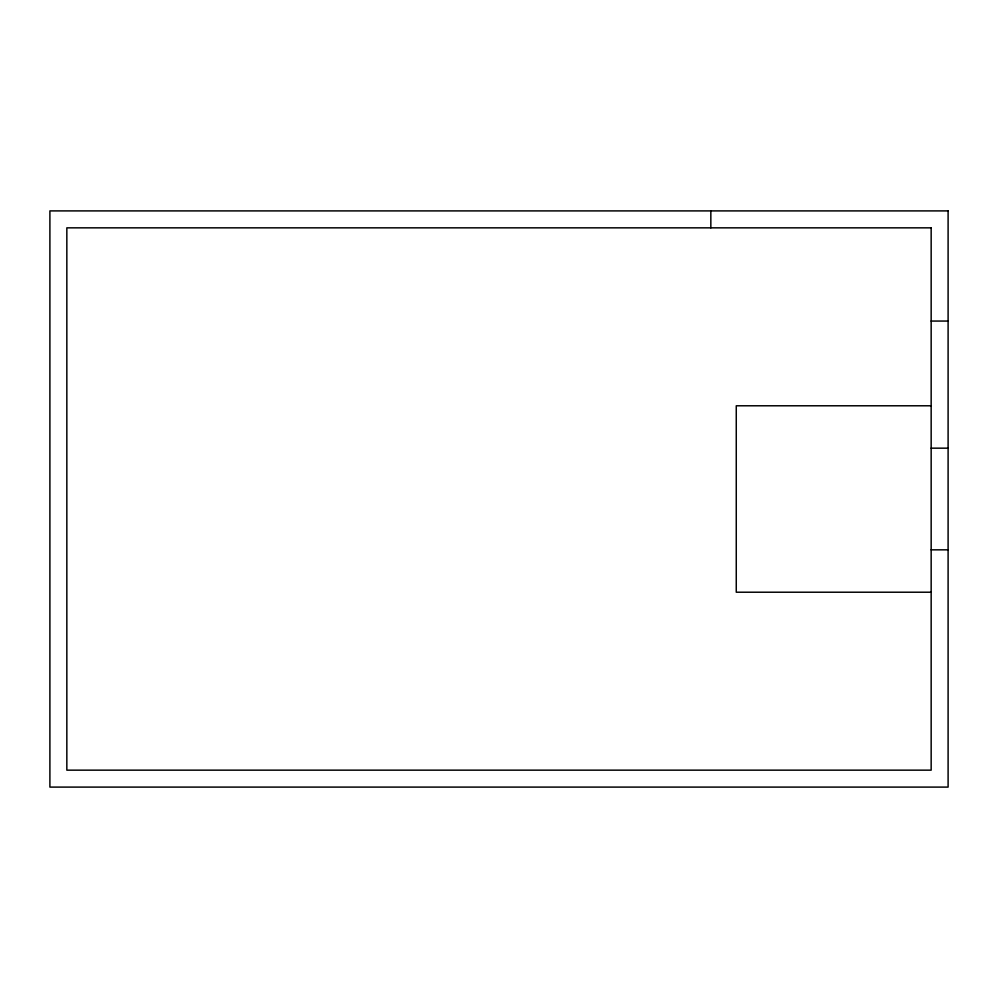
<?xml version="1.0" encoding="UTF-8"?>
<svg xmlns="http://www.w3.org/2000/svg" width="998" height="998" viewBox="0 0 998 998"><rect width="100%" height="100%" fill="white"/><g stroke="black" fill="none" stroke-linecap="round" stroke-linejoin="round"><path stroke-width="1.5" d="M931.159 321.057L948.1 321.057M931.159 405.787L736.262 405.787L736.262 592.213L931.159 592.213M931.159 448.164L948.1 448.164M931.159 549.836L948.1 549.836M710.838 210.902L710.838 227.843M948.1 210.902L49.9 210.902L49.9 787.098L948.1 787.098L948.1 210.902M931.159 227.843L66.841 227.843L66.841 770.157L931.159 770.157L931.159 227.843"/></g></svg>
